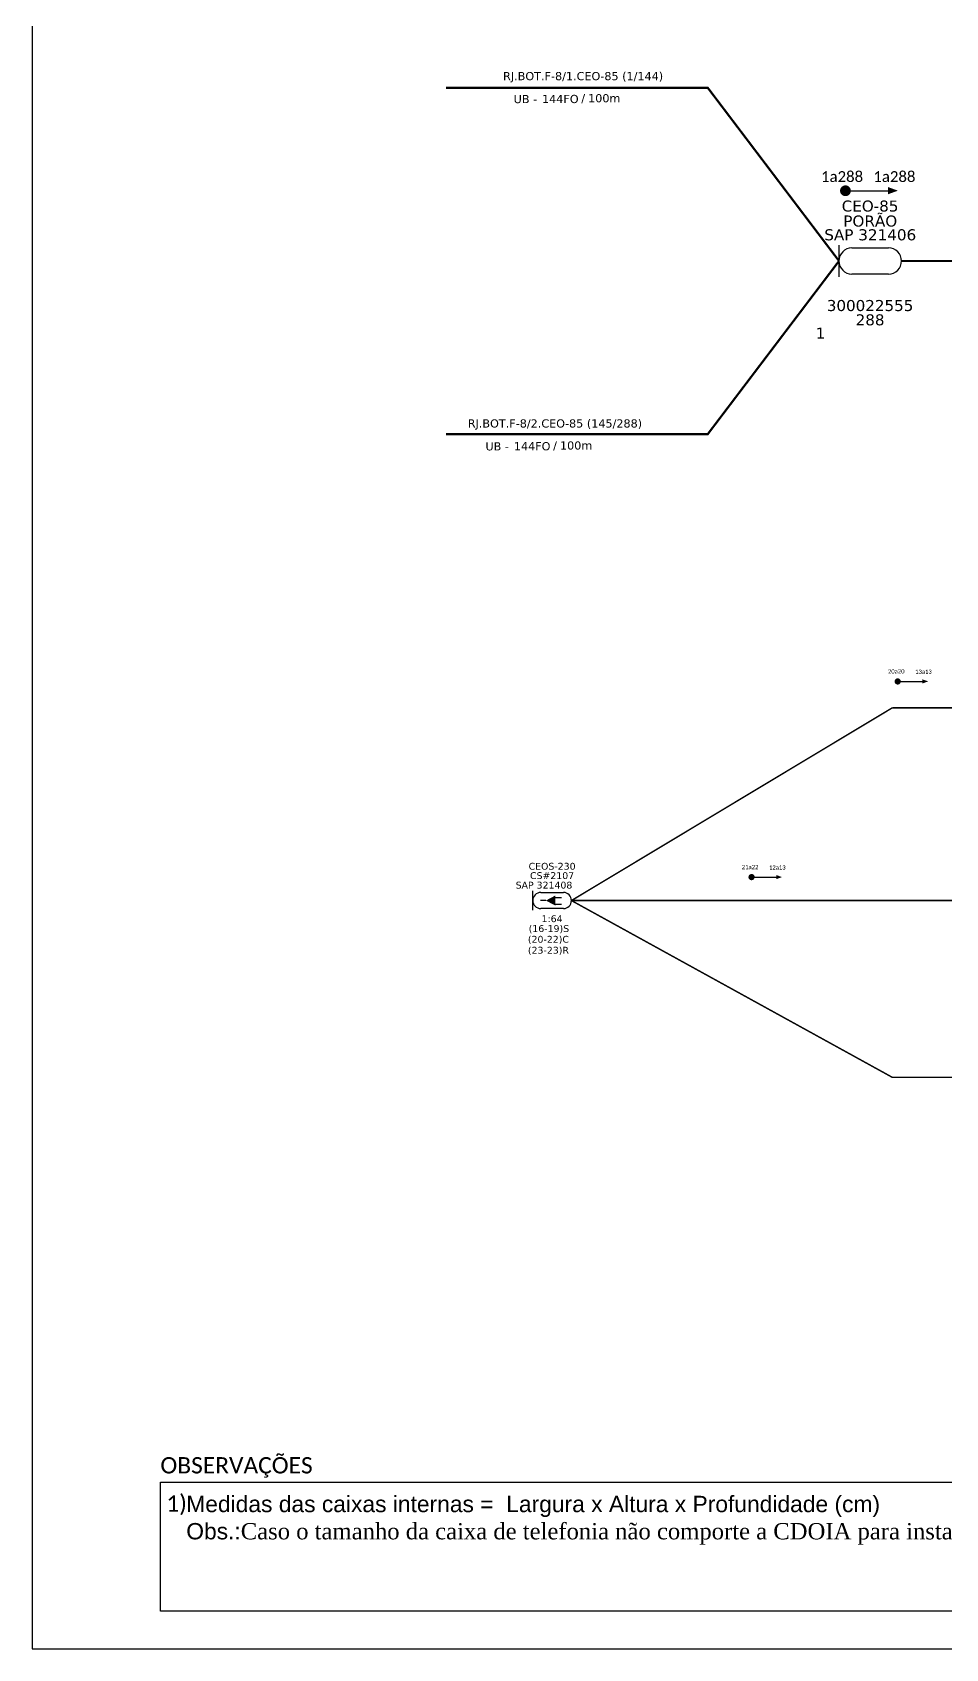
# Model space of a CAD drawing. Header units: metres. Extents: x -1286 to -445, y -500 to 94.
# Drawn here: x -1286.1 to -1118.2, y -499.8 to -202.8 of the extents above; entities that cross this region are included whole.
import ezdxf
from ezdxf.enums import TextEntityAlignment as Align

# ---------------------------------------------------------------- set-up
doc = ezdxf.new("R2010")
doc.units = ezdxf.units.M
for name, color, linetype in [('20.4-CEOS', 1, 'Continuous'), ('20.5-CABO AÉREO', 1, 'Continuous'), ('20.5-CEO', 1, 'Continuous'), ('CAP a instalar', 1, 'Continuous'), ('SETA', 7, 'Continuous')]:
    doc.layers.add(name, color=color, linetype=linetype)
doc.layers.add('40.1-ETIQUETAS', color=1, linetype='Continuous', lineweight=20)
doc.styles.add('ARIAL', font='arial.ttf')
doc.styles.add('siredit', font='verdana.ttf')
doc.styles.add('WMF-Calibri0', font='CALIBRI.TTF')
doc.linetypes.add('FENCELINE1', pattern='A,0.25,-0.1,[133,ltypeshp.shx,S=0.1,R=0,X=-0.1,Y=0],-0.1,1', length=1.45)

msp = doc.modelspace()

# ---------------------------------------------------------------- linework, layer by layer
at = {"color": 0}
for p, q in [((-1262.5, -469.23), (-984.25, -469.23)), ((-1262.5, -492.93), (-1262.5, -469.23)), ((-984.25, -492.93), (-1262.5, -492.93))]:
    msp.add_line(p, q, dxfattribs=at)
msp.add_lwpolyline([(-1286.07, -499.81), (-445.07, -499.81), (-445.07, 94.19), (-1286.07, 94.19)], close=True)
at = {"color": 7}
for points, const_width in [([(-1137.1, -231.92, 1), (-1136.11, -231.92, 1)], 0.99), ([(-1127.29, -322.08, 1), (-1126.72, -322.08, 1)], 0.575)]:
    msp.add_lwpolyline(points, format="xyb", close=True, dxfattribs=dict(at, const_width=const_width))
at = {"const_width": 0.575}
msp.add_lwpolyline([(-1154.15, -358.03, 1), (-1153.58, -358.03, 1)], format="xyb", close=True, dxfattribs=at)
at = {"layer": '20.4-CEOS', "color": 7}
for p, q in [((-1192.6, -360.86), (-1188.45, -360.86)), ((-1188.45, -363.82), (-1192.6, -363.82))]:
    msp.add_line(p, q, dxfattribs=at)
for points in [[(-1194.08, -364.13), (-1194.08, -360.56)], [(-1190.04, -361.75), (-1188.77, -361.75)], [(-1191.67, -362.34), (-1192.67, -362.34)], [(-1190.04, -362.99), (-1188.77, -362.99)]]:
    msp.add_lwpolyline(points, dxfattribs=at)
msp.add_lwpolyline([(-1191.67, -362.34, 0, 1.83, 0), (-1189.96, -362.34, 1.83, 1.83, 0)], format="xyseb", dxfattribs=at)
for centre, start, end in [((-1192.6, -362.34), 90, 270), ((-1188.45, -362.34), 270, 90)]:
    msp.add_arc(centre, 1.48, start, end, dxfattribs=at)
at = {"layer": '20.5-CABO AÉREO', "color": 7, "ltscale": 50, "const_width": 0.4}
for points in [[(-1210, -212.99), (-1161.92, -212.99), (-1137.79, -244.82)], [(-1210, -276.64), (-1161.92, -276.64), (-1137.79, -244.82)], [(-1126.29, -244.82), (-1068.03, -244.82)]]:
    msp.add_lwpolyline(points, dxfattribs=at)
at = {"layer": '20.5-CEO', "color": 7}
for p, q in [((-1135.42, -242.42), (-1128.69, -242.42)), ((-1128.69, -247.22), (-1135.42, -247.22))]:
    msp.add_line(p, q, dxfattribs=at)
msp.add_lwpolyline([(-1137.82, -241.92), (-1137.82, -247.71)], dxfattribs=at)
for centre, start, end in [((-1135.42, -244.82), 90, 270), ((-1128.69, -244.82), 270, 90)]:
    msp.add_arc(centre, 2.4, start, end, dxfattribs=at)
at = {"layer": 'CAP a instalar', "color": 7, "linetype": 'FENCELINE1', "ltscale": 7, "const_width": 0.268}
for points in [[(-1186.97, -362.34), (-1128, -326.93)], [(-1128, -326.93), (-1073.8, -326.95)], [(-1186.97, -362.34), (-1077.85, -362.34)], [(-1186.97, -362.34), (-1128, -394.82), (-1122.67, -394.81)], [(-1122.67, -394.81), (-1073.8, -394.82)]]:
    msp.add_lwpolyline(points, dxfattribs=at)
at = {"layer": 'SETA', "color": 7}
for points in [[(-1136.61, -231.92), (-1128.1, -231.92)], [(-1127.01, -322.08), (-1122.07, -322.08)]]:
    msp.add_lwpolyline(points, dxfattribs=at)
at = {"layer": 'SETA'}
msp.add_lwpolyline([(-1153.87, -358.03), (-1148.93, -358.03)], dxfattribs=at)
at = {"layer": 'SETA', "color": 7}
for points in [[(-1128.78, -231.24), (-1126.96, -231.9), (-1128.78, -232.56)], [(-1122.46, -321.69), (-1121.41, -322.07), (-1122.46, -322.46)]]:
    msp.add_solid(points, dxfattribs=at)
at = {"layer": 'SETA'}
msp.add_solid([(-1149.32, -357.64), (-1148.27, -358.03), (-1149.32, -358.41)], dxfattribs=at)

# ---------------------------------------------------------------- texts
at = {"style": 'WMF-Calibri0'}
msp.add_text('OBSERVAÇÕES', height=3, dxfattribs=at).set_placement((-1262.52, -467.61))
at = {"color": 7, "attachment_point": 5}
for s, insert, char_height, width in [('{\\fCalibri|b0|i0|c0|p34;\\C7;1a288}', (-1137.23, -229.32), 1.98, 25.1052), ('{\\fCalibri|b0|i0|c0|p34;\\C7;1a288}', (-1127.61, -229.32), 1.98, 25.1052), ('\\C7;\\fCalibri|b0|i0|c0|p34;20a20', (-1127.27, -320.23), 0.7816, 14.574), ('\\C7;\\fCalibri|b0|i0|c0|p34;13a13', (-1122.27, -320.3), 0.7816, 14.574)]:
    msp.add_mtext(s, dxfattribs=dict(at, insert=insert, char_height=char_height, width=width))
at = {"char_height": 0.7816, "width": 14.574, "attachment_point": 5}
for s, insert in [('\\C7;\\fCalibri|b0|i0|c0|p34;21a22', (-1154.13, -356.19)), ('\\C7;\\fCalibri|b0|i0|c0|p34;12a13', (-1149.13, -356.26))]:
    msp.add_mtext(s, dxfattribs=dict(at, insert=insert))
at = {"char_height": 3, "width": 277.1819, "attachment_point": 1}
for s, insert, style in [('1)', (-1261.44, -471.63), 'WMF-Calibri0'), ('Medidas das caixas internas =  Largura x Altura x Profundidade (cm)\\PObs.:{\\fTimes New Roman|b0|i0|c0|p16;Caso o tamanho da caixa de telefonia não comporte a CDOIA para instalação, favor verificar a possibilidade de instalação da mesma externamente a caixa}', (-1257.77, -471.72), 'ARIAL')]:
    msp.add_mtext(s, dxfattribs=dict(at, insert=insert, style=style))
at = {"layer": '20.4-CEOS', "color": 7, "style": 'siredit'}
for s, height, p in [('CEO-85', 2.025, (-1132.08, -233.71)), ('288', 2.025, (-1132.08, -254.62)), ('CEOS-230', 1.254, (-1190.53, -355.41)), ('   SAP 321408', 1.2544, (-1192.84, -358.88)), ('CS#2107', 1.254, (-1190.53, -357.13)), ('1:64', 1.254, (-1190.53, -365.05)), ('    (16-19)S', 1.2544, (-1192.21, -366.86)), ('    (20-22)C', 1.2544, (-1192.3, -368.83)), ('    (23-23)R', 1.2544, (-1192.3, -370.84))]:
    msp.add_text(s, height=height, dxfattribs=at).set_placement(p, align=Align.TOP_CENTER)
at = {"layer": '20.5-CEO', "color": 7, "style": 'siredit'}
for s, height, p in [('PORÃO', 2.033, (-1132.05, -236.46)), ('SAP 321406', 2.033, (-1132.05, -238.99)), ('300022555', 2.025, (-1132.08, -251.99))]:
    msp.add_text(s, height=height, dxfattribs=at).set_placement(p, align=Align.TOP_CENTER)
msp.add_text('1', height=2.02, dxfattribs=at).set_placement((-1142.08, -259.1))
at = {"layer": '40.1-ETIQUETAS', "color": 7, "style": 'siredit'}
for s, p in [('RJ.BOT.F-8/1.CEO-85 (1/144)', (-1184.83, -210.85)), ('RJ.BOT.F-8/2.CEO-85 (145/288)', (-1190.01, -274.67))]:
    msp.add_text(s, height=1.5, dxfattribs=at).set_placement(p, align=Align.MIDDLE_CENTER)
for s, p in [('UB - ', (-1192.63, -215.07)), ('144FO', (-1185.65, -215.05)), ('/', (-1184.47, -214.91)), ('UB - ', (-1197.81, -278.88)), ('144FO', (-1190.83, -278.86)), ('/', (-1189.64, -278.72))]:
    msp.add_text(s, height=1.5, dxfattribs=at).set_placement(p, align=Align.MIDDLE_RIGHT)
for p in [(-1183.91, -214.91), (-1189.08, -278.72)]:
    msp.add_text('100m', height=1.5, dxfattribs=at).set_placement(p, align=Align.MIDDLE_LEFT)

doc.saveas('drawing.dxf')
